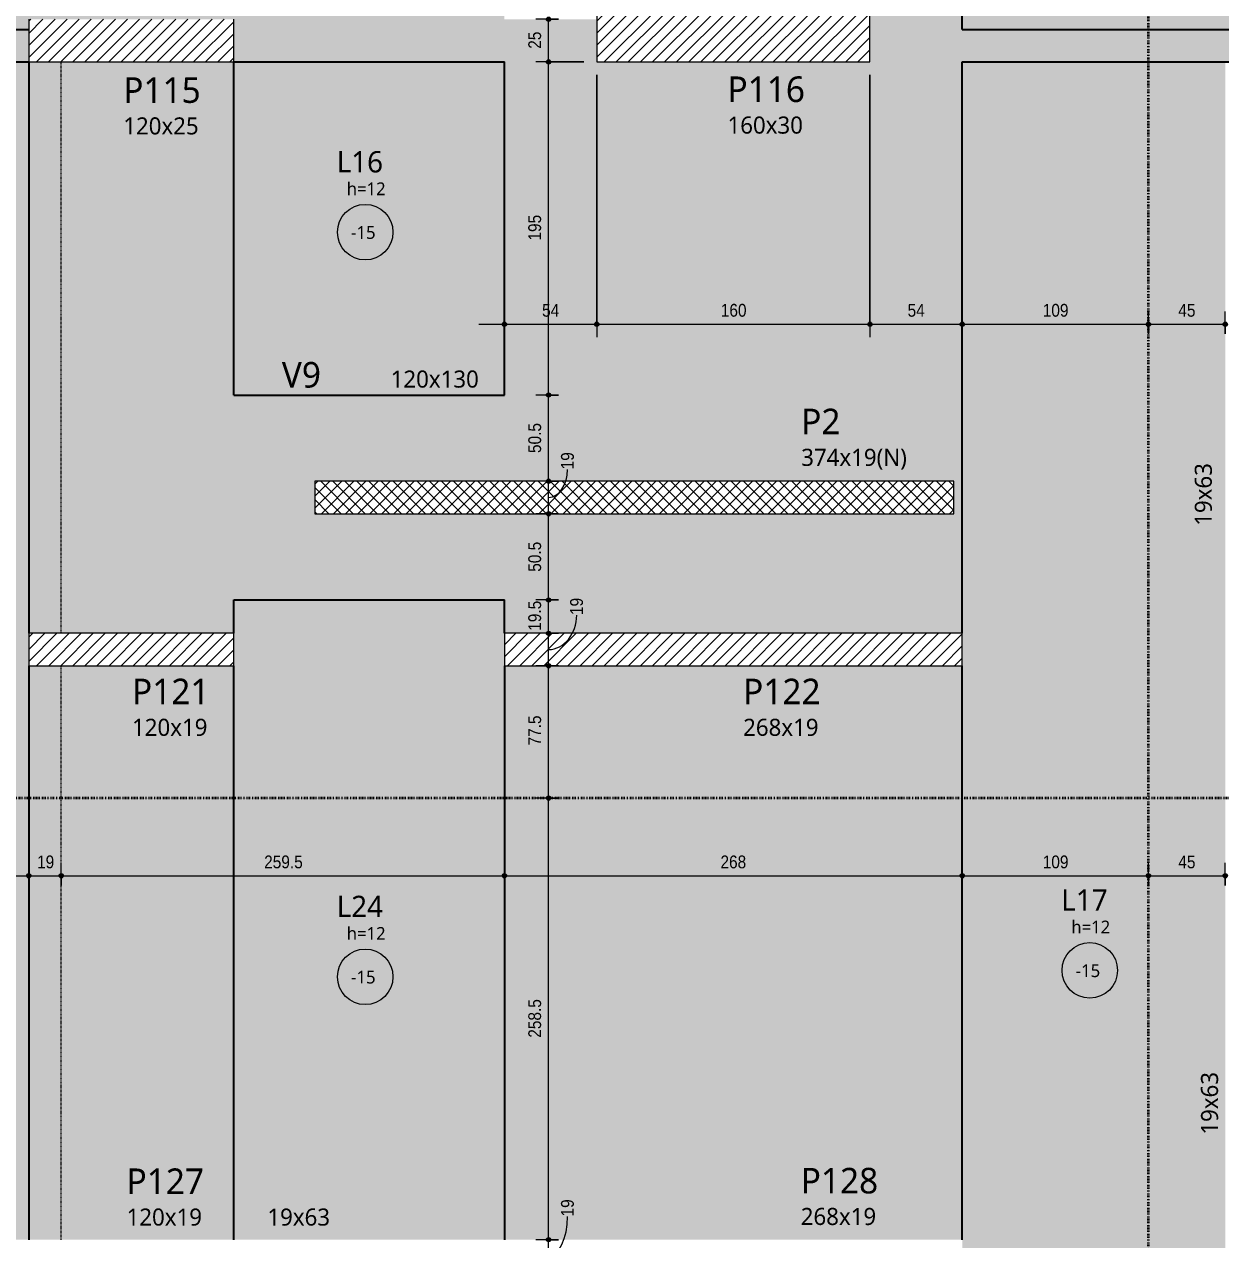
# Model space of a CAD drawing. Header units: centimetres. Extents: x -2136 to 34701, y -1430 to 84208.
# Drawn here: x -1665 to -964, y -35 to 677 of the extents above; entities that cross this region are included whole.
import ezdxf

# ---------------------------------------------------------------- set-up
doc = ezdxf.new("R2010")
doc.units = ezdxf.units.CM
doc.linetypes.add('Aligning Line', pattern=[0.635, 0.3175, -0.3175])
doc.linetypes.add('Dash dot', pattern=[1.5875, 0.635, -0.47625, 0, -0.47625])
for name, color, linetype, lineweight in [('A-ANNO-DIMS', 7, 'Continuous', 9), ('A-ANNO-DIMS-50', 7, 'Continuous', 9), ('A-DETL', 7, 'Continuous', 18), ('A-DETL-GENF', 7, 'Continuous', 18), ('A-DETL-THIN', 7, 'Continuous', 18), ('A-FLOR', 7, 'Continuous', 18), ('A-FLOR-IDEN', 7, 'Continuous', 9), ('S-BEAM', 7, 'Continuous', 18), ('S-BEAM-IDEN', 7, 'Continuous', 9), ('S-COLS-IDEN', 7, 'Continuous', 9), ('S-GRID', 7, 'Continuous', 9)]:
    doc.layers.add(name, color=color, linetype=linetype, lineweight=lineweight)
doc.styles.add('Fira Sans_2', font='FiraSans-Regular.ttf', dxfattribs={"width": 0.9, "height": 7.5})
doc.styles.add('Gadugi', font='gadugi.ttf', dxfattribs={"height": 15})
doc.styles.add('Gadugi_1', font='gadugi.ttf', dxfattribs={"height": 10})
doc.styles.add('Gadugi_3', font='gadugi.ttf', dxfattribs={"height": 7.5})
doc.styles.add('Gadugi_4', font='gadugi.ttf', dxfattribs={"height": 12.5})
doc.dimstyles.new('PED_R80_1_5mm_ACIMA_As_ESQ__R00', dxfattribs={"dimscale": 30.48, "dimtxt": 10.229846, "dimasz": 0.328084, "dimexe": 0.246063, "dimexo": 0.246063, "dimgap": 0.049213, "dimtad": 1, "dimdec": 1, "dimrnd": 0.5, "dimdsep": 46, "dimtxsty": 'Fira Sans_2', "dimblk1": 'DOTSMALL', "dimblk2": 'DOTSMALL', "dimsah": 1, "dimcen": 0.09, "dimdle": 0.492126, "dimazin": 0, "dimtfac": 1, "dimtdec": 4, "dimtix": 1, "dimtmove": 0, "dimatfit": 3, "dimfxl": 1, "dimtvp": 1, "dimtolj": 1, "dimtzin": 0, "dimarcsym": 2})
doc.dimstyles.new('PED_R80_1_5mm_ACIMA_As_ESQ__R00_1', dxfattribs={"dimscale": 30.48, "dimtxt": 10.229846, "dimasz": 0.328084, "dimexe": 0.246063, "dimexo": 0.246063, "dimgap": 0.049213, "dimtad": 1, "dimdec": 1, "dimrnd": 0.5, "dimdsep": 46, "dimtxsty": 'Fira Sans_2', "dimblk1": 'DOTSMALL', "dimblk2": 'DOTSMALL', "dimsah": 1, "dimcen": 0.09, "dimdle": 0.492126, "dimazin": 0, "dimtfac": 1, "dimtdec": 4, "dimtix": 1, "dimtmove": 1, "dimatfit": 3, "dimfxl": 1, "dimtvp": 1, "dimtolj": 1, "dimtzin": 0, "dimarcsym": 2})
doc.dimstyles.new('PED_R80_1_5mm_ACIMA_As_ESQ__R00_3', dxfattribs={"dimscale": 30.48, "dimtxt": 10.229846, "dimasz": 0.328084, "dimexe": 0.246063, "dimexo": 0.246063, "dimgap": 0.049213, "dimtad": 1, "dimdec": 1, "dimrnd": 0.5, "dimdsep": 46, "dimtxsty": 'Fira Sans_2', "dimblk1": 'DOTSMALL', "dimblk2": 'DOTSMALL', "dimsah": 1, "dimcen": 0.09, "dimdle": 0.492126, "dimazin": 0, "dimtfac": 1, "dimtdec": 4, "dimtix": 1, "dimtmove": 0, "dimatfit": 3, "dimfxl": 1, "dimtvp": 1, "dimtolj": 1, "dimtzin": 0, "dimarcsym": 2})
pattern_1 = [(45, (0, 0), (-3.535534, 3.535534), [])]

# ---------------------------------------------------------------- blocks, each defined once
blk = doc.blocks.new('PED_TAG_LAJE_R01 - TÍTULO_ESPESSURA_REBAIXO-2413107-PL K 100 - FORMA DO 5º PAVIMENTO')
at = {"layer": 'A-FLOR-IDEN'}
blk.add_circle((-0.046, -0.667), 0.325, dxfattribs=at)
blk = doc.blocks.new('DIMBLOCK41-PL K 100 - FORMA DO 5º PAVIMENTO')
at = {"layer": 'A-ANNO-DIMS-50', "true_color": 0x000032}
h = blk.add_hatch(color=178, dxfattribs=at)
edge = h.paths.add_edge_path(flags=0)
edge.add_arc((-1357.68, -34.75), 1.25, 0, 360)
h = blk.add_hatch(color=178, dxfattribs=at)
edge = h.paths.add_edge_path(flags=0)
edge.add_arc((-1357.68, -53.75), 1.25, 0, 360)
at = {"layer": 'A-ANNO-DIMS-50', "color": 178, "true_color": 0x000032}
for p, q in [((-1351.95, -34.75), (-1365.18, -34.75)), ((-1357.68, -53.75), (-1357.68, -34.75)), ((-1357.68, -34.75), (-1351.95, -34.75)), ((-1351.95, -53.75), (-1365.18, -53.75)), ((-1357.68, -53.75), (-1351.95, -53.75))]:
    blk.add_line(p, q, dxfattribs=at)
for centre in [(-1357.68, -34.75), (-1357.68, -53.75)]:
    blk.add_circle(centre, 1.25, dxfattribs=at)
blk.add_ellipse((-1357.68, -21.17), major_axis=(0, 23.08), ratio=0.48057, start_param=3.141593, end_param=4.712389, dxfattribs=at)
at = {"layer": 'A-ANNO-DIMS-50', "color": 0, "insert": (-1350.41, -21.17), "char_height": 7.5, "width": 11.1741, "attachment_point": 1, "rotation": 90, "line_spacing_factor": 1.049215, "style": 'Fira Sans_2'}
blk.add_mtext('19', dxfattribs=at)
blk = doc.blocks.new('_DotSmall')
at = {"color": 0, "linetype": 'ByBlock', "const_width": 0.5}
blk.add_lwpolyline([(-0.0625, 0, 1), (0.0625, 0, 1)], format="xyb", close=True, dxfattribs=at)
blk = doc.blocks.new('DIMBLOCK42-PL K 100 - FORMA DO 5º PAVIMENTO')
at = {"layer": 'A-ANNO-DIMS-50', "true_color": 0x000032}
h = blk.add_hatch(color=178, dxfattribs=at)
edge = h.paths.add_edge_path(flags=0)
edge.add_arc((-1357.68, 223.75), 1.25, 0, 360)
h = blk.add_hatch(color=178, dxfattribs=at)
edge = h.paths.add_edge_path(flags=0)
edge.add_arc((-1357.68, -34.75), 1.25, 0, 360)
at = {"layer": 'A-ANNO-DIMS-50', "color": 178, "true_color": 0x000032}
for p, q in [((-1351.95, 223.75), (-1365.18, 223.75)), ((-1357.68, -34.75), (-1357.68, 223.75)), ((-1357.68, 223.75), (-1351.95, 223.75)), ((-1351.95, -34.75), (-1365.18, -34.75)), ((-1357.68, -34.75), (-1351.95, -34.75))]:
    blk.add_line(p, q, dxfattribs=at)
for centre in [(-1357.68, 223.75), (-1357.68, -34.75)]:
    blk.add_circle(centre, 1.25, dxfattribs=at)
at = {"layer": 'A-ANNO-DIMS-50', "color": 0, "insert": (-1369.56, 83.48), "char_height": 7.5, "width": 26.4402, "attachment_point": 1, "rotation": 90, "line_spacing_factor": 1.049215, "style": 'Fira Sans_2'}
blk.add_mtext('258.5', dxfattribs=at)
blk = doc.blocks.new('DIMBLOCK43-PL K 100 - FORMA DO 5º PAVIMENTO')
at = {"layer": 'A-ANNO-DIMS-50', "true_color": 0x000032}
h = blk.add_hatch(color=178, dxfattribs=at)
edge = h.paths.add_edge_path(flags=0)
edge.add_arc((-1357.68, 301.25), 1.25, 0, 360)
h = blk.add_hatch(color=178, dxfattribs=at)
edge = h.paths.add_edge_path(flags=0)
edge.add_arc((-1357.68, 223.75), 1.25, 0, 360)
at = {"layer": 'A-ANNO-DIMS-50', "color": 178, "true_color": 0x000032}
for p, q in [((-1351.95, 301.25), (-1365.18, 301.25)), ((-1357.68, 223.75), (-1357.68, 301.25)), ((-1357.68, 301.25), (-1351.95, 301.25)), ((-1351.95, 223.75), (-1365.18, 223.75)), ((-1357.68, 223.75), (-1351.95, 223.75))]:
    blk.add_line(p, q, dxfattribs=at)
for centre in [(-1357.68, 301.25), (-1357.68, 223.75)]:
    blk.add_circle(centre, 1.25, dxfattribs=at)
at = {"layer": 'A-ANNO-DIMS-50', "color": 0, "insert": (-1369.56, 254.57), "char_height": 7.5, "width": 19.0433, "attachment_point": 1, "rotation": 90, "line_spacing_factor": 1.049215, "style": 'Fira Sans_2'}
blk.add_mtext('77.5', dxfattribs=at)
blk = doc.blocks.new('DIMBLOCK44-PL K 100 - FORMA DO 5º PAVIMENTO')
at = {"layer": 'A-ANNO-DIMS-50', "true_color": 0x000032}
h = blk.add_hatch(color=178, dxfattribs=at)
edge = h.paths.add_edge_path(flags=0)
edge.add_arc((-1357.68, 320.25), 1.25, 0, 360)
h = blk.add_hatch(color=178, dxfattribs=at)
edge = h.paths.add_edge_path(flags=0)
edge.add_arc((-1357.68, 301.25), 1.25, 0, 360)
at = {"layer": 'A-ANNO-DIMS-50', "color": 178, "true_color": 0x000032}
for p, q in [((-1351.95, 320.25), (-1365.18, 320.25)), ((-1357.68, 301.25), (-1357.68, 320.25)), ((-1357.68, 320.25), (-1351.95, 320.25)), ((-1351.95, 301.25), (-1365.18, 301.25)), ((-1357.68, 301.25), (-1351.95, 301.25))]:
    blk.add_line(p, q, dxfattribs=at)
for centre in [(-1357.68, 320.25), (-1357.68, 301.25)]:
    blk.add_circle(centre, 1.25, dxfattribs=at)
blk.add_ellipse((-1357.68, 330.95), major_axis=(0, 20.2), ratio=0.814791, start_param=3.141593, end_param=4.712389, dxfattribs=at)
at = {"layer": 'A-ANNO-DIMS-50', "color": 0, "insert": (-1345.05, 330.95), "char_height": 7.5, "width": 11.1741, "attachment_point": 1, "rotation": 90, "line_spacing_factor": 1.049215, "style": 'Fira Sans_2'}
blk.add_mtext('19', dxfattribs=at)
blk = doc.blocks.new('DIMBLOCK45-PL K 100 - FORMA DO 5º PAVIMENTO')
at = {"layer": 'A-ANNO-DIMS-50', "true_color": 0x000032}
h = blk.add_hatch(color=178, dxfattribs=at)
edge = h.paths.add_edge_path(flags=0)
edge.add_arc((-1357.68, 339.75), 1.25, 0, 360)
h = blk.add_hatch(color=178, dxfattribs=at)
edge = h.paths.add_edge_path(flags=0)
edge.add_arc((-1357.68, 320.25), 1.25, 0, 360)
at = {"layer": 'A-ANNO-DIMS-50', "color": 178, "true_color": 0x000032}
for p, q in [((-1351.95, 339.75), (-1365.18, 339.75)), ((-1357.68, 320.25), (-1357.68, 339.75)), ((-1357.68, 339.75), (-1351.95, 339.75)), ((-1351.95, 320.25), (-1365.18, 320.25)), ((-1357.68, 320.25), (-1351.95, 320.25))]:
    blk.add_line(p, q, dxfattribs=at)
for centre in [(-1357.68, 339.75), (-1357.68, 320.25)]:
    blk.add_circle(centre, 1.25, dxfattribs=at)
at = {"layer": 'A-ANNO-DIMS-50', "color": 0, "insert": (-1369.56, 321.74), "char_height": 7.5, "width": 19.8302, "attachment_point": 1, "rotation": 90, "line_spacing_factor": 1.049215, "style": 'Fira Sans_2'}
blk.add_mtext('19.5', dxfattribs=at)
blk = doc.blocks.new('DIMBLOCK46-PL K 100 - FORMA DO 5º PAVIMENTO')
at = {"layer": 'A-ANNO-DIMS-50', "true_color": 0x000032}
h = blk.add_hatch(color=178, dxfattribs=at)
edge = h.paths.add_edge_path(flags=0)
edge.add_arc((-1357.68, 390.25), 1.25, 0, 360)
h = blk.add_hatch(color=178, dxfattribs=at)
edge = h.paths.add_edge_path(flags=0)
edge.add_arc((-1357.68, 339.75), 1.25, 0, 360)
at = {"layer": 'A-ANNO-DIMS-50', "color": 178, "true_color": 0x000032}
for p, q in [((-1351.95, 390.25), (-1365.18, 390.25)), ((-1357.68, 339.75), (-1357.68, 390.25)), ((-1357.68, 390.25), (-1351.95, 390.25)), ((-1351.95, 339.75), (-1365.18, 339.75)), ((-1357.68, 339.75), (-1351.95, 339.75))]:
    blk.add_line(p, q, dxfattribs=at)
for centre in [(-1357.68, 390.25), (-1357.68, 339.75)]:
    blk.add_circle(centre, 1.25, dxfattribs=at)
at = {"layer": 'A-ANNO-DIMS-50', "color": 0, "insert": (-1369.56, 356.28), "char_height": 7.5, "width": 20.9318, "attachment_point": 1, "rotation": 90, "line_spacing_factor": 1.049215, "style": 'Fira Sans_2'}
blk.add_mtext('50.5', dxfattribs=at)
blk = doc.blocks.new('DIMBLOCK47-PL K 100 - FORMA DO 5º PAVIMENTO')
at = {"layer": 'A-ANNO-DIMS-50', "true_color": 0x000032}
h = blk.add_hatch(color=178, dxfattribs=at)
edge = h.paths.add_edge_path(flags=0)
edge.add_arc((-1357.68, 409.25), 1.25, 0, 360)
h = blk.add_hatch(color=178, dxfattribs=at)
edge = h.paths.add_edge_path(flags=0)
edge.add_arc((-1357.68, 390.25), 1.25, 0, 360)
at = {"layer": 'A-ANNO-DIMS-50', "color": 178, "true_color": 0x000032}
for p, q in [((-1351.95, 409.25), (-1365.18, 409.25)), ((-1357.68, 390.25), (-1357.68, 409.25)), ((-1357.68, 409.25), (-1351.95, 409.25)), ((-1351.95, 390.25), (-1365.18, 390.25)), ((-1357.68, 390.25), (-1351.95, 390.25))]:
    blk.add_line(p, q, dxfattribs=at)
for centre in [(-1357.68, 409.25), (-1357.68, 390.25)]:
    blk.add_circle(centre, 1.25, dxfattribs=at)
blk.add_ellipse((-1357.68, 416.22), major_axis=(0, 16.47), ratio=0.673362, start_param=3.141593, end_param=4.712389, dxfattribs=at)
at = {"layer": 'A-ANNO-DIMS-50', "color": 0, "insert": (-1350.41, 416.22), "char_height": 7.5, "width": 11.1741, "attachment_point": 1, "rotation": 90, "line_spacing_factor": 1.049215, "style": 'Fira Sans_2'}
blk.add_mtext('19', dxfattribs=at)
blk = doc.blocks.new('DIMBLOCK48-PL K 100 - FORMA DO 5º PAVIMENTO')
at = {"layer": 'A-ANNO-DIMS-50', "true_color": 0x000032}
h = blk.add_hatch(color=178, dxfattribs=at)
edge = h.paths.add_edge_path(flags=0)
edge.add_arc((-1357.68, 459.75), 1.25, 0, 360)
h = blk.add_hatch(color=178, dxfattribs=at)
edge = h.paths.add_edge_path(flags=0)
edge.add_arc((-1357.68, 409.25), 1.25, 0, 360)
at = {"layer": 'A-ANNO-DIMS-50', "color": 178, "true_color": 0x000032}
for p, q in [((-1351.95, 459.75), (-1365.18, 459.75)), ((-1357.68, 409.25), (-1357.68, 459.75)), ((-1357.68, 459.75), (-1351.95, 459.75)), ((-1351.95, 409.25), (-1365.18, 409.25)), ((-1357.68, 409.25), (-1351.95, 409.25))]:
    blk.add_line(p, q, dxfattribs=at)
for centre in [(-1357.68, 459.75), (-1357.68, 409.25)]:
    blk.add_circle(centre, 1.25, dxfattribs=at)
at = {"layer": 'A-ANNO-DIMS-50', "color": 0, "insert": (-1369.56, 425.78), "char_height": 7.5, "width": 20.9318, "attachment_point": 1, "rotation": 90, "line_spacing_factor": 1.049215, "style": 'Fira Sans_2'}
blk.add_mtext('50.5', dxfattribs=at)
blk = doc.blocks.new('DIMBLOCK49-PL K 100 - FORMA DO 5º PAVIMENTO')
at = {"layer": 'A-ANNO-DIMS-50', "true_color": 0x000032}
h = blk.add_hatch(color=178, dxfattribs=at)
edge = h.paths.add_edge_path(flags=0)
edge.add_arc((-1357.68, 654.75), 1.25, 0, 360)
h = blk.add_hatch(color=178, dxfattribs=at)
edge = h.paths.add_edge_path(flags=0)
edge.add_arc((-1357.68, 459.75), 1.25, 0, 360)
at = {"layer": 'A-ANNO-DIMS-50', "color": 178, "true_color": 0x000032}
for p, q in [((-1337, 654.75), (-1365.18, 654.75)), ((-1357.68, 459.75), (-1357.68, 654.75)), ((-1357.68, 654.75), (-1337, 654.75)), ((-1351.95, 459.75), (-1365.18, 459.75)), ((-1357.68, 459.75), (-1351.95, 459.75))]:
    blk.add_line(p, q, dxfattribs=at)
for centre in [(-1357.68, 654.75), (-1357.68, 459.75)]:
    blk.add_circle(centre, 1.25, dxfattribs=at)
at = {"layer": 'A-ANNO-DIMS-50', "color": 0, "insert": (-1369.56, 550.17), "char_height": 7.5, "width": 16.9973, "attachment_point": 1, "rotation": 90, "line_spacing_factor": 1.049215, "style": 'Fira Sans_2'}
blk.add_mtext('195', dxfattribs=at)
blk = doc.blocks.new('DIMBLOCK50-PL K 100 - FORMA DO 5º PAVIMENTO')
at = {"layer": 'A-ANNO-DIMS-50', "true_color": 0x000032}
h = blk.add_hatch(color=178, dxfattribs=at)
edge = h.paths.add_edge_path(flags=0)
edge.add_arc((-1357.68, 679.75), 1.25, 0, 360)
h = blk.add_hatch(color=178, dxfattribs=at)
edge = h.paths.add_edge_path(flags=0)
edge.add_arc((-1357.68, 654.75), 1.25, 0, 360)
at = {"layer": 'A-ANNO-DIMS-50', "color": 178, "true_color": 0x000032}
for p, q in [((-1351.95, 679.75), (-1365.18, 679.75)), ((-1357.68, 654.75), (-1357.68, 679.75)), ((-1357.68, 679.75), (-1351.95, 679.75)), ((-1337, 654.75), (-1365.18, 654.75)), ((-1357.68, 654.75), (-1337, 654.75))]:
    blk.add_line(p, q, dxfattribs=at)
for centre in [(-1357.68, 679.75), (-1357.68, 654.75)]:
    blk.add_circle(centre, 1.25, dxfattribs=at)
at = {"layer": 'A-ANNO-DIMS-50', "color": 0, "insert": (-1369.56, 662.46), "char_height": 7.5, "width": 11.4889, "attachment_point": 1, "rotation": 90, "line_spacing_factor": 1.049215, "style": 'Fira Sans_2'}
blk.add_mtext('25', dxfattribs=at)
blk = doc.blocks.new('DIMBLOCK354-PL K 100 - FORMA DO 5º PAVIMENTO')
at = {"layer": 'A-ANNO-DIMS-50', "true_color": 0x000032}
h = blk.add_hatch(color=178, dxfattribs=at)
edge = h.paths.add_edge_path(flags=0)
edge.add_arc((-1787.5, 178.28), 1.25, 0, 360)
h = blk.add_hatch(color=178, dxfattribs=at)
edge = h.paths.add_edge_path(flags=0)
edge.add_arc((-1662, 178.28), 1.25, 0, 360)
at = {"layer": 'A-ANNO-DIMS-50', "color": 178, "true_color": 0x000032}
for p, q in [((-1787.5, 172.55), (-1787.5, 185.78)), ((-1662, 172.55), (-1662, 185.78)), ((-1787.5, 178.28), (-1662, 178.28)), ((-1787.5, 178.28), (-1787.5, 172.55)), ((-1662, 178.28), (-1662, 172.55))]:
    blk.add_line(p, q, dxfattribs=at)
for centre in [(-1787.5, 178.28), (-1662, 178.28)]:
    blk.add_circle(centre, 1.25, dxfattribs=at)
at = {"layer": 'A-ANNO-DIMS-50', "color": 0, "insert": (-1735.24, 190.16), "char_height": 7.5, "width": 25.1812, "attachment_point": 1, "line_spacing_factor": 1.049215, "style": 'Fira Sans_2'}
blk.add_mtext('125.5', dxfattribs=at)
blk = doc.blocks.new('DIMBLOCK355-PL K 100 - FORMA DO 5º PAVIMENTO')
at = {"layer": 'A-ANNO-DIMS-50', "true_color": 0x000032}
h = blk.add_hatch(color=178, dxfattribs=at)
edge = h.paths.add_edge_path(flags=0)
edge.add_arc((-1662, 178.28), 1.25, 0, 360)
h = blk.add_hatch(color=178, dxfattribs=at)
edge = h.paths.add_edge_path(flags=0)
edge.add_arc((-1643, 178.28), 1.25, 0, 360)
at = {"layer": 'A-ANNO-DIMS-50', "color": 178, "true_color": 0x000032}
for p, q in [((-1662, 172.55), (-1662, 185.78)), ((-1643, 172.55), (-1643, 185.78)), ((-1662, 178.28), (-1643, 178.28)), ((-1662, 178.28), (-1662, 172.55)), ((-1643, 178.28), (-1643, 172.55))]:
    blk.add_line(p, q, dxfattribs=at)
for centre in [(-1662, 178.28), (-1643, 178.28)]:
    blk.add_circle(centre, 1.25, dxfattribs=at)
at = {"layer": 'A-ANNO-DIMS-50', "color": 0, "insert": (-1657.16, 190.16), "char_height": 7.5, "width": 11.1741, "attachment_point": 1, "line_spacing_factor": 1.049215, "style": 'Fira Sans_2'}
blk.add_mtext('19', dxfattribs=at)
blk = doc.blocks.new('DIMBLOCK356-PL K 100 - FORMA DO 5º PAVIMENTO')
at = {"layer": 'A-ANNO-DIMS-50', "true_color": 0x000032}
h = blk.add_hatch(color=178, dxfattribs=at)
edge = h.paths.add_edge_path(flags=0)
edge.add_arc((-1643, 178.28), 1.25, 0, 360)
h = blk.add_hatch(color=178, dxfattribs=at)
edge = h.paths.add_edge_path(flags=0)
edge.add_arc((-1383.5, 178.28), 1.25, 0, 360)
at = {"layer": 'A-ANNO-DIMS-50', "color": 178, "true_color": 0x000032}
for p, q in [((-1643, 172.55), (-1643, 185.78)), ((-1383.5, 172.55), (-1383.5, 185.78)), ((-1643, 178.28), (-1383.5, 178.28)), ((-1643, 178.28), (-1643, 172.55)), ((-1383.5, 178.28), (-1383.5, 172.55))]:
    blk.add_line(p, q, dxfattribs=at)
for centre in [(-1643, 178.28), (-1383.5, 178.28)]:
    blk.add_circle(centre, 1.25, dxfattribs=at)
at = {"layer": 'A-ANNO-DIMS-50', "color": 0, "insert": (-1524.2, 190.16), "char_height": 7.5, "width": 26.2828, "attachment_point": 1, "line_spacing_factor": 1.049215, "style": 'Fira Sans_2'}
blk.add_mtext('259.5', dxfattribs=at)
blk = doc.blocks.new('DIMBLOCK357-PL K 100 - FORMA DO 5º PAVIMENTO')
at = {"layer": 'A-ANNO-DIMS-50', "true_color": 0x000032}
h = blk.add_hatch(color=178, dxfattribs=at)
edge = h.paths.add_edge_path(flags=0)
edge.add_arc((-1383.5, 178.28), 1.25, 0, 360)
h = blk.add_hatch(color=178, dxfattribs=at)
edge = h.paths.add_edge_path(flags=0)
edge.add_arc((-1115.5, 178.28), 1.25, 0, 360)
at = {"layer": 'A-ANNO-DIMS-50', "color": 178, "true_color": 0x000032}
for p, q in [((-1383.5, 172.55), (-1383.5, 185.78)), ((-1115.5, 172.55), (-1115.5, 185.78)), ((-1383.5, 178.28), (-1115.5, 178.28)), ((-1383.5, 178.28), (-1383.5, 172.55)), ((-1115.5, 178.28), (-1115.5, 172.55))]:
    blk.add_line(p, q, dxfattribs=at)
for centre in [(-1383.5, 178.28), (-1115.5, 178.28)]:
    blk.add_circle(centre, 1.25, dxfattribs=at)
at = {"layer": 'A-ANNO-DIMS-50', "color": 0, "insert": (-1257.04, 190.16), "char_height": 7.5, "width": 18.099, "attachment_point": 1, "line_spacing_factor": 1.049215, "style": 'Fira Sans_2'}
blk.add_mtext('268', dxfattribs=at)
blk = doc.blocks.new('DIMBLOCK358-PL K 100 - FORMA DO 5º PAVIMENTO')
at = {"layer": 'A-ANNO-DIMS-50', "true_color": 0x000032}
h = blk.add_hatch(color=178, dxfattribs=at)
edge = h.paths.add_edge_path(flags=0)
edge.add_arc((-1115.5, 178.28), 1.25, 0, 360)
h = blk.add_hatch(color=178, dxfattribs=at)
edge = h.paths.add_edge_path(flags=0)
edge.add_arc((-1006.5, 178.28), 1.25, 0, 360)
at = {"layer": 'A-ANNO-DIMS-50', "color": 178, "true_color": 0x000032}
for p, q in [((-1115.5, 172.55), (-1115.5, 185.78)), ((-1006.5, 172.55), (-1006.5, 185.78)), ((-1115.5, 178.28), (-1006.5, 178.28)), ((-1115.5, 178.28), (-1115.5, 172.55)), ((-1006.5, 178.28), (-1006.5, 172.55))]:
    blk.add_line(p, q, dxfattribs=at)
for centre in [(-1115.5, 178.28), (-1006.5, 178.28)]:
    blk.add_circle(centre, 1.25, dxfattribs=at)
at = {"layer": 'A-ANNO-DIMS-50', "color": 0, "insert": (-1068.34, 190.16), "char_height": 7.5, "width": 17.6268, "attachment_point": 1, "line_spacing_factor": 1.049215, "style": 'Fira Sans_2'}
blk.add_mtext('109', dxfattribs=at)
blk = doc.blocks.new('DIMBLOCK359-PL K 100 - FORMA DO 5º PAVIMENTO')
at = {"layer": 'A-ANNO-DIMS-50', "true_color": 0x000032}
h = blk.add_hatch(color=178, dxfattribs=at)
edge = h.paths.add_edge_path(flags=0)
edge.add_arc((-1006.5, 178.28), 1.25, 0, 360)
h = blk.add_hatch(color=178, dxfattribs=at)
edge = h.paths.add_edge_path(flags=0)
edge.add_arc((-961.5, 178.28), 1.25, 0, 360)
at = {"layer": 'A-ANNO-DIMS-50', "color": 178, "true_color": 0x000032}
for p, q in [((-1006.5, 172.55), (-1006.5, 185.78)), ((-961.5, 172.55), (-961.5, 185.78)), ((-1006.5, 178.28), (-961.5, 178.28)), ((-1006.5, 178.28), (-1006.5, 172.55)), ((-961.5, 178.28), (-961.5, 172.55))]:
    blk.add_line(p, q, dxfattribs=at)
for centre in [(-1006.5, 178.28), (-961.5, 178.28)]:
    blk.add_circle(centre, 1.25, dxfattribs=at)
at = {"layer": 'A-ANNO-DIMS-50', "color": 0, "insert": (-988.98, 190.16), "char_height": 7.5, "width": 11.9611, "attachment_point": 1, "line_spacing_factor": 1.049215, "style": 'Fira Sans_2'}
blk.add_mtext('45', dxfattribs=at)
blk = doc.blocks.new('DIMBLOCK392-PL K 100 - FORMA DO 5º PAVIMENTO')
at = {"layer": 'A-ANNO-DIMS-50', "true_color": 0x000032}
h = blk.add_hatch(color=178, dxfattribs=at)
edge = h.paths.add_edge_path(flags=0)
edge.add_arc((-1383.5, 501.21), 1.25, 0, 360)
h = blk.add_hatch(color=178, dxfattribs=at)
edge = h.paths.add_edge_path(flags=0)
edge.add_arc((-1329.5, 501.21), 1.25, 0, 360)
at = {"layer": 'A-ANNO-DIMS-50', "color": 178, "true_color": 0x000032}
for p, q in [((-1329.5, 647.25), (-1329.5, 493.71)), ((-1329.5, 501.21), (-1329.5, 647.25)), ((-1383.5, 495.48), (-1383.5, 508.71)), ((-1398.5, 501.21), (-1329.5, 501.21)), ((-1383.5, 501.21), (-1383.5, 495.48))]:
    blk.add_line(p, q, dxfattribs=at)
for centre in [(-1383.5, 501.21), (-1329.5, 501.21)]:
    blk.add_circle(centre, 1.25, dxfattribs=at)
at = {"layer": 'A-ANNO-DIMS-50', "color": 0, "insert": (-1361.48, 513.1), "char_height": 7.5, "width": 11.9611, "attachment_point": 1, "line_spacing_factor": 1.049215, "style": 'Fira Sans_2'}
blk.add_mtext('54', dxfattribs=at)
blk = doc.blocks.new('DIMBLOCK393-PL K 100 - FORMA DO 5º PAVIMENTO')
at = {"layer": 'A-ANNO-DIMS-50', "true_color": 0x000032}
h = blk.add_hatch(color=178, dxfattribs=at)
edge = h.paths.add_edge_path(flags=0)
edge.add_arc((-1329.5, 501.21), 1.25, 0, 360)
h = blk.add_hatch(color=178, dxfattribs=at)
edge = h.paths.add_edge_path(flags=0)
edge.add_arc((-1169.5, 501.21), 1.25, 0, 360)
at = {"layer": 'A-ANNO-DIMS-50', "color": 178, "true_color": 0x000032}
for p, q in [((-1329.5, 647.25), (-1329.5, 493.71)), ((-1329.5, 501.21), (-1329.5, 647.25)), ((-1169.5, 647.25), (-1169.5, 493.71)), ((-1169.5, 501.21), (-1169.5, 647.25)), ((-1329.5, 501.21), (-1169.5, 501.21))]:
    blk.add_line(p, q, dxfattribs=at)
for centre in [(-1329.5, 501.21), (-1169.5, 501.21)]:
    blk.add_circle(centre, 1.25, dxfattribs=at)
at = {"layer": 'A-ANNO-DIMS-50', "color": 0, "insert": (-1256.84, 513.1), "char_height": 7.5, "width": 17.6268, "attachment_point": 1, "line_spacing_factor": 1.049215, "style": 'Fira Sans_2'}
blk.add_mtext('160', dxfattribs=at)
blk = doc.blocks.new('DIMBLOCK394-PL K 100 - FORMA DO 5º PAVIMENTO')
at = {"layer": 'A-ANNO-DIMS-50', "true_color": 0x000032}
h = blk.add_hatch(color=178, dxfattribs=at)
edge = h.paths.add_edge_path(flags=0)
edge.add_arc((-1169.5, 501.21), 1.25, 0, 360)
h = blk.add_hatch(color=178, dxfattribs=at)
edge = h.paths.add_edge_path(flags=0)
edge.add_arc((-1115.5, 501.21), 1.25, 0, 360)
at = {"layer": 'A-ANNO-DIMS-50', "color": 178, "true_color": 0x000032}
for p, q in [((-1169.5, 647.25), (-1169.5, 493.71)), ((-1169.5, 501.21), (-1169.5, 647.25)), ((-1115.5, 495.48), (-1115.5, 508.71)), ((-1169.5, 501.21), (-1115.5, 501.21)), ((-1115.5, 501.21), (-1115.5, 495.48))]:
    blk.add_line(p, q, dxfattribs=at)
for centre in [(-1169.5, 501.21), (-1115.5, 501.21)]:
    blk.add_circle(centre, 1.25, dxfattribs=at)
at = {"layer": 'A-ANNO-DIMS-50', "color": 0, "insert": (-1147.48, 513.1), "char_height": 7.5, "width": 11.9611, "attachment_point": 1, "line_spacing_factor": 1.049215, "style": 'Fira Sans_2'}
blk.add_mtext('54', dxfattribs=at)
blk = doc.blocks.new('DIMBLOCK395-PL K 100 - FORMA DO 5º PAVIMENTO')
at = {"layer": 'A-ANNO-DIMS-50', "true_color": 0x000032}
h = blk.add_hatch(color=178, dxfattribs=at)
edge = h.paths.add_edge_path(flags=0)
edge.add_arc((-1115.5, 501.21), 1.25, 0, 360)
h = blk.add_hatch(color=178, dxfattribs=at)
edge = h.paths.add_edge_path(flags=0)
edge.add_arc((-1006.5, 501.21), 1.25, 0, 360)
at = {"layer": 'A-ANNO-DIMS-50', "color": 178, "true_color": 0x000032}
for p, q in [((-1115.5, 495.48), (-1115.5, 508.71)), ((-1006.5, 495.48), (-1006.5, 508.71)), ((-1115.5, 501.21), (-1006.5, 501.21)), ((-1115.5, 501.21), (-1115.5, 495.48)), ((-1006.5, 501.21), (-1006.5, 495.48))]:
    blk.add_line(p, q, dxfattribs=at)
for centre in [(-1115.5, 501.21), (-1006.5, 501.21)]:
    blk.add_circle(centre, 1.25, dxfattribs=at)
at = {"layer": 'A-ANNO-DIMS-50', "color": 0, "insert": (-1068.34, 513.1), "char_height": 7.5, "width": 17.6268, "attachment_point": 1, "line_spacing_factor": 1.049215, "style": 'Fira Sans_2'}
blk.add_mtext('109', dxfattribs=at)
blk = doc.blocks.new('DIMBLOCK396-PL K 100 - FORMA DO 5º PAVIMENTO')
at = {"layer": 'A-ANNO-DIMS-50', "true_color": 0x000032}
h = blk.add_hatch(color=178, dxfattribs=at)
edge = h.paths.add_edge_path(flags=0)
edge.add_arc((-1006.5, 501.21), 1.25, 0, 360)
h = blk.add_hatch(color=178, dxfattribs=at)
edge = h.paths.add_edge_path(flags=0)
edge.add_arc((-961.5, 501.21), 1.25, 0, 360)
at = {"layer": 'A-ANNO-DIMS-50', "color": 178, "true_color": 0x000032}
for p, q in [((-1006.5, 495.48), (-1006.5, 508.71)), ((-961.5, 495.48), (-961.5, 508.71)), ((-1006.5, 501.21), (-961.5, 501.21)), ((-1006.5, 501.21), (-1006.5, 495.48)), ((-961.5, 501.21), (-961.5, 495.48))]:
    blk.add_line(p, q, dxfattribs=at)
for centre in [(-1006.5, 501.21), (-961.5, 501.21)]:
    blk.add_circle(centre, 1.25, dxfattribs=at)
at = {"layer": 'A-ANNO-DIMS-50', "color": 0, "insert": (-988.98, 513.1), "char_height": 7.5, "width": 11.9611, "attachment_point": 1, "line_spacing_factor": 1.049215, "style": 'Fira Sans_2'}
blk.add_mtext('45', dxfattribs=at)

msp = doc.modelspace()

# ---------------------------------------------------------------- hatches: boundary and pattern name
at = {"layer": 'A-DETL-GENF', "true_color": 0x808080}
h = msp.add_hatch(dxfattribs=at)
h.set_pattern_fill('FP_1', color=8, style=0, pattern_type=2)
h.set_pattern_definition(pattern_1)
h.paths.add_polyline_path([(-1169.5, 654.75), (-1169.5, 684.75), (-1329.5, 684.75), (-1329.5, 654.75), (-1180.15, 654.75)], flags=0)
h = msp.add_hatch(dxfattribs=at)
h.set_pattern_fill('FP_1', color=8, style=0, pattern_type=2)
h.set_pattern_definition(pattern_1)
h.paths.add_polyline_path([(-1542, 654.75), (-1542, 679.75), (-1662, 679.75), (-1662, 654.75), (-1590.46, 654.75)], flags=0)
at = {"layer": 'A-DETL-GENF', "true_color": 0x0000ff}
h = msp.add_hatch(dxfattribs=at)
h.set_pattern_fill('FP_2', color=5, style=0, pattern_type=2)
h.set_pattern_definition([(45, (0, 0), (-3.535534, 3.535534), []), (135, (0, 0), (-3.535534, -3.535534), [])])
h.paths.add_polyline_path([(-1494.5, 390.25), (-1120.5, 390.25), (-1120.5, 409.25), (-1494.5, 409.25)], flags=0)
at = {"layer": 'A-DETL-GENF', "true_color": 0x808080}
h = msp.add_hatch(dxfattribs=at)
h.set_pattern_fill('FP_1', color=8, style=0, pattern_type=2)
h.set_pattern_definition(pattern_1)
h.paths.add_polyline_path([(-1662, 301.25), (-1542, 301.25), (-1542, 320.25), (-1662, 320.25)], flags=0)
h = msp.add_hatch(dxfattribs=at)
h.set_pattern_fill('FP_1', color=8, style=0, pattern_type=2)
h.set_pattern_definition(pattern_1)
h.paths.add_polyline_path([(-1383.5, 301.25), (-1115.5, 301.25), (-1115.5, 320.25), (-1383.5, 320.25)], flags=0)
at = {"layer": 'A-FLOR', "true_color": 0xfcd5b4}
h = msp.add_hatch(color=254, dxfattribs=at)
h.paths.add_polyline_path([(1076.55, 673.75), (1116.5, 673.75), (1116.5, 684.75), (1276.5, 684.75), (1276.5, 679.75), (1711.5, 679.75), (1711.5, 673.75), (1788.5, 673.75), (1788.5, 827.75), (1739.48, 827.75), (1739.19, 822.54), (1737.38, 811.51), (1734.37, 800.66), (1730.2, 790.2), (1724.92, 780.25), (1718.61, 770.93), (1711.31, 762.34), (1703.14, 754.6), (1693.94, 747.65), (1684.53, 741.98), (1674.31, 737.25), (1663.63, 733.66), (1652.64, 731.24), (1641.04, 730.02), (1630.18, 730.02), (1618.99, 731.24), (1607.99, 733.66), (1597.32, 737.25), (1587.1, 741.98), (1577.45, 747.79), (1568.48, 754.6), (1560.31, 762.34), (1553.02, 770.93), (1546.7, 780.25), (1541.42, 790.2), (1537.26, 800.66), (1534.24, 811.51), (1532.42, 822.62), (1532.14, 827.75), (-506.82, 827.75), (-513.31, 821.01), (-524.39, 811.3), (-536.25, 802.56), (-548.81, 794.86), (-561.98, 788.25), (-575.66, 782.77), (-589.76, 778.47), (-604.16, 775.38), (-618.78, 773.52), (-633.5, 772.91), (-648.22, 773.54), (-662.84, 775.41), (-677.24, 778.51), (-691.33, 782.83), (-705, 788.31), (-718.56, 795.18), (-730.72, 802.65), (-742.57, 811.4), (-753.65, 821.12), (-760.02, 827.75), (-1787.5, 827.75), (-1787.5, 673.75), (-1662, 673.75), (-1662, 679.75), (-1383.5, 679.75), (-1383.5, 684.75), (-1115.5, 684.75), (-1115.5, 673.75), (962.5, 673.75)], flags=0)
h.paths.add_polyline_path([(1630.58, 744.02), (1641.44, 744.06), (1651.44, 745.23), (1661.62, 747.65), (1671.46, 751.23), (1680.81, 755.92), (1689.56, 761.67), (1697.57, 768.4), (1704.76, 776.01), (1711.01, 784.41), (1716.24, 793.47), (1720.38, 803.08), (1723.39, 813.11), (1725.2, 823.42), (1725.46, 827.75), (1546.17, 827.75), (1546.42, 823.42), (1548.24, 813.11), (1551.4, 802.71), (1555.38, 793.47), (1560.62, 784.41), (1566.87, 776.01), (1574.13, 768.34), (1582.07, 761.67), (1590.81, 755.92), (1600.16, 751.23), (1610, 747.65), (1620.18, 745.23), (1630.18, 744.06)], flags=0)
h.paths.add_polyline_path([(-633.42, 786.91), (-619.47, 787.51), (-605.63, 789.34), (-592.01, 792.36), (-578.7, 796.55), (-565.8, 801.9), (-553.42, 808.34), (-541.5, 815.95), (-530.57, 824.34), (-526.85, 827.75), (-739.93, 827.69), (-736.26, 824.34), (-725.19, 815.84), (-713.42, 808.34), (-701.04, 801.9), (-688.14, 796.55), (-674.83, 792.36), (-661.2, 789.34), (-647.36, 787.51), (-633.5, 786.91)], flags=0)
for points in [[(-1787.5, -34.75), (-1662, -34.75), (-1662, 654.75), (-1787.5, 654.75), (-1787.5, 301.25)], [(-1383.5, 459.75), (-1383.5, 654.75), (-1542, 654.75), (-1542, 459.75)], [(-975, -342.25), (-961.5, -342.25), (-961.5, 654.75), (-1115.5, 654.75), (-1115.5, -342.25)], [(-1542, -34.75), (-1383.5, -34.75), (-1383.5, 339.75), (-1542, 339.75), (-1542, 301.25)]]:
    msp.add_hatch(color=254, dxfattribs=at).paths.add_polyline_path(points, flags=0)
at = {"layer": 'S-BEAM', "true_color": 0xfcd5b4}
for points in [[(-1383.5, 320.25), (-1115.5, 320.25), (-1115.5, 684.75), (-1169.5, 684.75), (-1169.5, 654.75), (-1383.5, 654.75), (-1383.5, 459.75), (-1195.5, 459.75), (-1195.5, 409.25), (-1120.5, 409.25), (-1120.5, 390.25), (-1195.5, 390.25), (-1195.5, 339.75), (-1383.5, 339.75)], [(-1329.5, 654.75), (-1329.5, 679.75), (-1542, 679.75), (-1542, 654.75), (-1383.5, 654.75)], [(-1795.62, 654.75), (-1662, 654.75), (-1662, 673.75), (-1806.5, 673.75), (-1806.5, 654.75)], [(-975, 654.75), (-942.5, 654.75), (-942.5, 673.75), (-1115.5, 673.75), (-1115.5, 654.75)], [(-1643, 320.25), (-1643, 654.75), (-1662, 654.75), (-1662, 320.25)], [(-1542, 320.25), (-1542, 654.75), (-1643, 654.75), (-1643, 320.25), (-1590.46, 320.25)], [(-1542, 339.75), (-1195.5, 339.75), (-1195.5, 390.25), (-1494.5, 390.25), (-1494.5, 409.25), (-1195.5, 409.25), (-1195.5, 459.75), (-1542, 459.75)], [(-1643, -34.75), (-1643, 301.25), (-1662, 301.25), (-1662, -34.75)], [(-1542, -34.75), (-1542, 301.25), (-1643, 301.25), (-1643, -34.75), (-1590.46, -34.75)], [(-1115.5, -34.75), (-1115.5, 301.25), (-1383.5, 301.25), (-1383.5, -34.75), (-1180.15, -34.75)]]:
    msp.add_hatch(color=254, dxfattribs=at).paths.add_polyline_path(points, flags=0)

# ---------------------------------------------------------------- linework, layer by layer
at = {"layer": 'A-DETL', "linetype": 'Aligning Line'}
for p, q in [((-1643, 320.25), (-1643, 654.75)), ((-1643, 320.25), (-1643, 654.75)), ((-1643, -34.75), (-1643, 301.25)), ((-1643, -34.75), (-1643, 301.25))]:
    msp.add_line(p, q, dxfattribs=at)
at = {"layer": 'A-DETL-THIN'}
for p, q in [((-1329.5, 684.75), (-1329.5, 654.75)), ((-1169.5, 654.75), (-1169.5, 684.75)), ((-1662, 679.75), (-1662, 654.75)), ((-1542, 654.75), (-1542, 679.75)), ((-1662, 654.75), (-1542, 654.75)), ((-1329.5, 654.75), (-1169.5, 654.75)), ((-1494.5, 409.25), (-1494.5, 390.25)), ((-1120.5, 409.25), (-1494.5, 409.25)), ((-1120.5, 390.25), (-1120.5, 409.25)), ((-1494.5, 390.25), (-1120.5, 390.25)), ((-1662, 320.25), (-1662, 301.25)), ((-1542, 320.25), (-1662, 320.25)), ((-1542, 301.25), (-1542, 320.25)), ((-1115.5, 320.25), (-1383.5, 320.25)), ((-1383.5, 320.25), (-1383.5, 301.25)), ((-1115.5, 301.25), (-1115.5, 320.25)), ((-1662, 301.25), (-1542, 301.25)), ((-1383.5, 301.25), (-1115.5, 301.25))]:
    msp.add_line(p, q, dxfattribs=at)
at = {"layer": 'S-BEAM', "lineweight": 25}
for p, q in [((-1115.5, 673.75), (-1115.5, 684.75)), ((-1806.5, 673.75), (-1662, 673.75)), ((-1115.5, 673.75), (-942.5, 673.75)), ((-1787.5, 654.75), (-1662, 654.75)), ((-1662, 654.75), (-1662, 320.25)), ((-1542, 654.75), (-1383.5, 654.75)), ((-1542, 459.75), (-1542, 654.75)), ((-1383.5, 459.75), (-1383.5, 654.75)), ((-1115.5, 654.75), (-942.5, 654.75)), ((-1115.5, 320.25), (-1115.5, 654.75)), ((-1542, 459.75), (-1383.5, 459.75)), ((-1542, 320.25), (-1542, 339.75)), ((-1542, 339.75), (-1383.5, 339.75)), ((-1383.5, 320.25), (-1383.5, 339.75)), ((-1662, 301.25), (-1662, -34.75)), ((-1542, -34.75), (-1542, 301.25)), ((-1383.5, 301.25), (-1383.5, -34.75)), ((-1115.5, -34.75), (-1115.5, 301.25))]:
    msp.add_line(p, q, dxfattribs=at)
at = {"layer": 'S-GRID', "color": 6, "linetype": 'Dash dot', "lineweight": 35, "true_color": 0xff00ff}
msp.add_line((-1006.5, -1356.57), (-1006.5, 1672), dxfattribs=at)
at = {"layer": 'S-GRID', "color": 114, "linetype": 'Dash dot', "lineweight": 35, "true_color": 0x00b050}
msp.add_line((1962.5, 223.75), (-2070.84, 223.75), dxfattribs=at)

# ---------------------------------------------------------------- block references
at = {"layer": 'A-FLOR-IDEN', "xscale": 49.99999999999998, "yscale": 49.99999999999998, "zscale": 49.99999999999998}
for p in [(-1462.75, 588.44), (-1462.75, 152.5), (-1038.5, 156.25)]:
    msp.add_blockref('PED_TAG_LAJE_R01 - TÍTULO_ESPESSURA_REBAIXO-2413107-PL K 100 - FORMA DO 5º PAVIMENTO', p, dxfattribs=at)

# ---------------------------------------------------------------- texts
at = {"layer": 'A-FLOR-IDEN', "attachment_point": 1}
for s, insert, char_height, width, style in [('L16', (-1481.77, 602.53), 12.5, 33.27, 'Gadugi_4'), ('h=12', (-1475.88, 584.24), 7.5, 29.6624, 'Gadugi_3'), ('-15', (-1473.29, 558.68), 7.5, 18.8397, 'Gadugi_3'), ('L24', (-1481.77, 166.59), 12.5, 33.27, 'Gadugi_4'), ('L17', (-1057.52, 170.34), 12.5, 33.27, 'Gadugi_4'), ('h=12', (-1051.63, 152.05), 7.5, 29.6624, 'Gadugi_3'), ('h=12', (-1475.88, 148.3), 7.5, 29.6624, 'Gadugi_3'), ('-15', (-1473.29, 122.74), 7.5, 18.8397, 'Gadugi_3'), ('-15', (-1049.04, 126.49), 7.5, 18.8397, 'Gadugi_3')]:
    msp.add_mtext(s, dxfattribs=dict(at, insert=insert, char_height=char_height, width=width, style=style))
at = {"layer": 'S-BEAM-IDEN', "attachment_point": 1}
for s, insert, char_height, width, style in [('V9', (-1513.84, 479.1), 15, 30.0633, 'Gadugi'), ('120x130', (-1450.13, 474.09), 10, 63.3333, 'Gadugi_1'), ('19x63', (-1522.33, -16.5), 10, 44.8945, 'Gadugi_1')]:
    msp.add_mtext(s, dxfattribs=dict(at, insert=insert, char_height=char_height, width=width, style=style))
at = {"layer": 'S-BEAM-IDEN', "char_height": 10, "width": 44.8945, "attachment_point": 1, "rotation": 90, "style": 'Gadugi_1'}
for insert in [(-979.35, 383.2), (-975.71, 26.73)]:
    msp.add_mtext('19x63', dxfattribs=dict(at, insert=insert))
at = {"layer": 'S-COLS-IDEN', "attachment_point": 1}
for s, insert, char_height, width, style in [('P115', (-1606.69, 645.77), 15, 56.519, 'Gadugi'), ('P116', (-1252.91, 646.25), 15, 56.519, 'Gadugi'), ('120x25', (-1606.69, 622.3), 10, 54.1139, 'Gadugi_1'), ('160x30', (-1252.91, 622.78), 10, 54.1139, 'Gadugi_1'), ('P2', (-1209.76, 451.76), 15, 28.4599, 'Gadugi'), ('374x19(N)', (-1209.76, 428.29), 10, 77.3628, 'Gadugi_1'), ('P121', (-1601.56, 293.68), 15, 56.519, 'Gadugi'), ('P122', (-1243.76, 293.68), 15, 56.519, 'Gadugi'), ('120x19', (-1601.56, 270.22), 10, 54.1139, 'Gadugi_1'), ('268x19', (-1243.76, 270.22), 10, 54.1139, 'Gadugi_1'), ('P127', (-1604.75, 6.96), 15, 56.519, 'Gadugi'), ('P128', (-1210.04, 7.31), 15, 56.519, 'Gadugi'), ('120x19', (-1604.75, -16.5), 10, 54.1139, 'Gadugi_1'), ('268x19', (-1210.04, -16.15), 10, 54.1139, 'Gadugi_1')]:
    msp.add_mtext(s, dxfattribs=dict(at, insert=insert, char_height=char_height, width=width, style=style))

# ---------------------------------------------------------------- dimensions: what is measured, and where the dimension line sits
at = {"layer": 'A-ANNO-DIMS', "color": 178, "true_color": 0x000032}
for base, p1, p2, override, picture, middle in [((-1357.68, 679.75), (-1329.5, 654.75), (-1359.45, 679.75), {"dimpost": '<>', "dimfxl": 39.009545}, 'DIMBLOCK50-PL K 100 - FORMA DO 5º PAVIMENTO', (-1362.99, 667.25)), ((-1357.68, 654.75), (-1359.45, 459.75), (-1329.5, 654.75), {"dimpost": '<>', "dimfxl": 197.285946}, 'DIMBLOCK49-PL K 100 - FORMA DO 5º PAVIMENTO', (-1363.05, 557.25)), ((-1357.68, 459.75), (-1359.45, 409.25), (-1359.45, 459.75), {"dimpost": '<>', "dimfxl": 50.5}, 'DIMBLOCK48-PL K 100 - FORMA DO 5º PAVIMENTO', (-1362.99, 434.5)), ((-1357.68, 390.25), (-1359.45, 339.75), (-1359.45, 390.25), {"dimpost": '<>', "dimfxl": 50.5}, 'DIMBLOCK46-PL K 100 - FORMA DO 5º PAVIMENTO', (-1362.99, 365)), ((-1357.68, 339.75), (-1359.45, 320.25), (-1359.45, 339.75), {"dimpost": '<>', "dimfxl": 19.5}, 'DIMBLOCK45-PL K 100 - FORMA DO 5º PAVIMENTO', (-1363.05, 330)), ((-1357.68, 301.25), (-1359.45, 223.75), (-1359.45, 301.25), {"dimpost": '<>', "dimfxl": 77.5}, 'DIMBLOCK43-PL K 100 - FORMA DO 5º PAVIMENTO', (-1362.99, 262.5)), ((-1357.68, 223.75), (-1359.45, -34.75), (-1359.45, 223.75), {"dimpost": '<>', "dimfxl": 258.5}, 'DIMBLOCK42-PL K 100 - FORMA DO 5º PAVIMENTO', (-1362.99, 94.5))]:
    dim = msp.add_linear_dim(base=base, p1=p1, p2=p2, angle=90, dimstyle='PED_R80_1_5mm_ACIMA_As_ESQ__R00', override=override, dxfattribs=at)
    dim.commit()
    dim.dimension.update_dxf_attribs({"geometry": picture, "text_midpoint": middle})
for base, p1, p2, override, picture, middle in [((-1329.5, 501.21), (-1383.5, 502.98), (-1329.5, 654.75), {"dimpost": '<>', "dimfxl": 161.09037}, 'DIMBLOCK392-PL K 100 - FORMA DO 5º PAVIMENTO', (-1356.5, 506.53)), ((-1169.5, 501.21), (-1329.5, 654.75), (-1169.5, 654.75), {"dimpost": '<>', "dimfxl": 160}, 'DIMBLOCK393-PL K 100 - FORMA DO 5º PAVIMENTO', (-1249.5, 506.53)), ((-1115.5, 501.21), (-1169.5, 654.75), (-1115.5, 502.98), {"dimpost": '<>', "dimfxl": 161.09037}, 'DIMBLOCK394-PL K 100 - FORMA DO 5º PAVIMENTO', (-1142.5, 506.53)), ((-1006.5, 501.21), (-1115.5, 502.98), (-1006.5, 502.98), {"dimpost": '<>', "dimfxl": 109}, 'DIMBLOCK395-PL K 100 - FORMA DO 5º PAVIMENTO', (-1061, 506.58)), ((-961.5, 501.21), (-1006.5, 502.98), (-961.5, 502.98), {"dimpost": '<>', "dimfxl": 45}, 'DIMBLOCK396-PL K 100 - FORMA DO 5º PAVIMENTO', (-984, 506.53)), ((-1662, 178.28), (-1787.5, 180.05), (-1662, 180.05), {"dimpost": '<>', "dimfxl": 125.500022}, 'DIMBLOCK354-PL K 100 - FORMA DO 5º PAVIMENTO', (-1724.75, 183.59)), ((-1643, 178.28), (-1662, 180.05), (-1643, 180.05), {"dimpost": '<>', "dimfxl": 19}, 'DIMBLOCK355-PL K 100 - FORMA DO 5º PAVIMENTO', (-1652.5, 183.65)), ((-1383.5, 178.28), (-1643, 180.05), (-1383.5, 180.05), {"dimpost": '<>', "dimfxl": 259.499978}, 'DIMBLOCK356-PL K 100 - FORMA DO 5º PAVIMENTO', (-1513.25, 183.65)), ((-1115.5, 178.28), (-1383.5, 180.05), (-1115.5, 180.05), {"dimpost": '<>', "dimfxl": 268}, 'DIMBLOCK357-PL K 100 - FORMA DO 5º PAVIMENTO', (-1249.5, 183.59)), ((-1006.5, 178.28), (-1115.5, 180.05), (-1006.5, 180.05), {"dimpost": '<>', "dimfxl": 109}, 'DIMBLOCK358-PL K 100 - FORMA DO 5º PAVIMENTO', (-1061, 183.65)), ((-961.5, 178.28), (-1006.5, 180.05), (-961.5, 180.05), {"dimpost": '<>', "dimfxl": 45}, 'DIMBLOCK359-PL K 100 - FORMA DO 5º PAVIMENTO', (-984, 183.59))]:
    dim = msp.add_linear_dim(base=base, p1=p1, p2=p2, dimstyle='PED_R80_1_5mm_ACIMA_As_ESQ__R00_3', override=override, dxfattribs=at)
    dim.commit()
    dim.dimension.update_dxf_attribs({"geometry": picture, "text_midpoint": middle})
for base, p1, p2, picture, middle in [((-1357.68, 409.25), (-1359.45, 390.25), (-1359.45, 409.25), 'DIMBLOCK47-PL K 100 - FORMA DO 5º PAVIMENTO', (-1345.41, 421.81)), ((-1357.68, 320.25), (-1359.45, 301.25), (-1359.45, 320.25), 'DIMBLOCK44-PL K 100 - FORMA DO 5º PAVIMENTO', (-1340.05, 336.54)), ((-1357.68, -34.75), (-1359.45, -53.75), (-1359.45, -34.75), 'DIMBLOCK41-PL K 100 - FORMA DO 5º PAVIMENTO', (-1345.41, -15.58))]:
    dim = msp.add_linear_dim(base=base, p1=p1, p2=p2, angle=90, dimstyle='PED_R80_1_5mm_ACIMA_As_ESQ__R00_1', override={"dimpost": '<>', "dimfxl": 19}, dxfattribs=at)
    dim.commit()
    dim.dimension.update_dxf_attribs({"geometry": picture, "text_midpoint": middle, "dimtype": 160, "text_rotation": 90})

doc.saveas('drawing.dxf')
